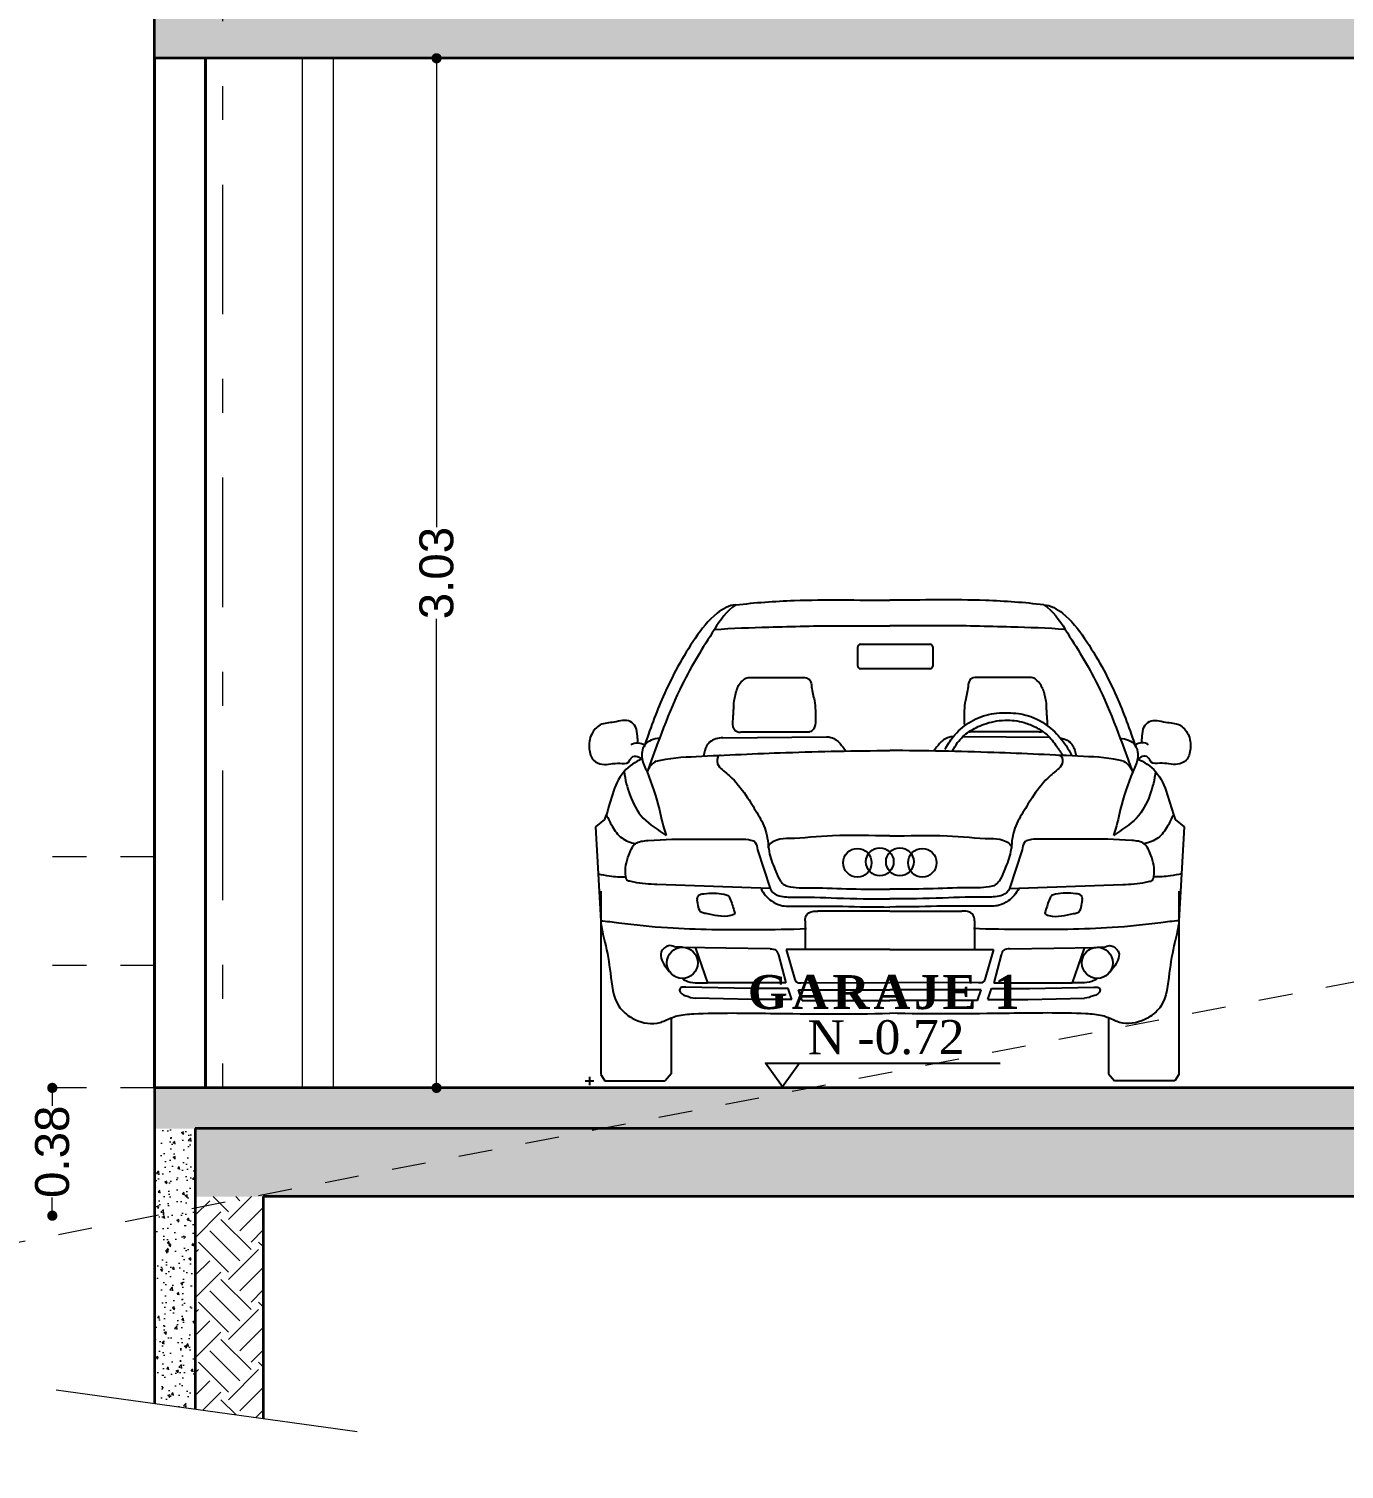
# Model space of a CAD drawing. Header units: inches. Extents: x 2908 to 3459, y -3172 to -55.
# Drawn here: x 3279.084 to 3282.956, y -254.873 to -250.634 of the extents above; entities that cross this region are included whole.
import ezdxf

# ---------------------------------------------------------------- set-up
doc = ezdxf.new("R2010")
doc.units = ezdxf.units.IN
doc.header["$MEASUREMENT"] = 0
doc.linetypes.add('ACAD_ISO03W100', pattern=[30, 12, -18])
doc.linetypes.add('DASHDOT', pattern=[25.4, 12.7, -6.35, 0, -6.35])
for name, color, linetype, lineweight in [('COLUMNAS', 1, 'Continuous', 35), ('COTA', 1, 'Continuous', 9), ('COTAS 01', 1, 'Continuous', 25), ('E-EJES', 1, 'DASHDOT', 5), ('LINEAS DE PROYECCIÒN', 74, 'ACAD_ISO03W100', 18), ('muros 2', 5, 'Continuous', 40), ('muros bajitos', 4, 'Continuous', 15)]:
    doc.layers.add(name, color=color, linetype=linetype, lineweight=lineweight)
for name, color, linetype in [('TEXTO', 4, 'Continuous'), ('WB_GUIA', 3, 'Continuous'), ('WB_VEHICULOS', 7, 'Continuous')]:
    doc.layers.add(name, color=color, linetype=linetype)
doc.styles.add('Arial new', font='arial.ttf')
doc.styles.add('CONSTRUCTORA', font='times.ttf', dxfattribs={"height": 0.3})
doc.dimstyles.new('GUS', dxfattribs={"dimtxt": 0.1, "dimasz": 0.03, "dimexe": 0.05, "dimexo": 0.05, "dimgap": 0.005, "dimtad": 0, "dimzin": 1, "dimdsep": 46, "dimtxsty": 'Arial new', "dimblk": 'DOT', "dimcen": 0.01, "dimse1": 1, "dimse2": 1, "dimclrd": 1, "dimclre": 252, "dimclrt": 1, "dimaunit": 1, "dimadec": 0, "dimazin": 2, "dimtfac": 1, "dimtmove": 0, "dimatfit": 2, "dimldrblk": 'ARCHTICK', "dimfxl": 1, "dimlwd": -1, "dimlwe": -1, "dimarcsym": 1})
pattern_1 = [(50, (0, 0), (0.0717260183, -0.0062752135), [0.0075, -0.0825]), (355, (0, 0), (-0.0138751334, 0.0752192134), [0.006, -0.066]), (100.4514, (0.00598, -0.00052), (0.0578509382, 0.0689439542), [0.006374019, -0.0701142112]), (46.1842, (0, 0.02), (0.1067241049, -0.0165519014), [0.01125, -0.12375]), (96.6356, (0.00889, 0.01862), (0.0934662706, 0.097411787), [0.0095610288, -0.1051713]), (351.1842, (0, 0.02), (0.0934661945, 0.09741186), [0.009, -0.099]), (21, (0.01, 0.015), (0.0596907052, -0.0402618891), [0.0075, -0.0825]), (326, (0.01, 0.015), (0.0243315332, 0.0725150045), [0.006, -0.066]), (71.4514, (0.014974, 0.011645), (0.0840222629, 0.0322530497), [0.006374019, -0.0701142112]), (37.5, (0, 0), (0.00121598553, 0.03328938538), [0, -0.0652, 0, -0.067, 0, -0.06625]), (7.5, (0, 0), (0.02630695374, 0.0394411712), [0, -0.0382, 0, -0.0637, 0, -0.02525]), (327.5, (-0.0223, 0), (0.05338224362, -0.00225548717), [0, -0.025, 0, -0.078, 0, -0.1035]), (317.5, (-0.0323, 0), (0.05831861693, 0.01001049823), [0, -0.0325, 0, -0.0518, 0, -0.0735])]

# ---------------------------------------------------------------- blocks, each defined once
blk = doc.blocks.new('AUTO FRONTAL')
at = {"layer": 'WB_GUIA', "color": 102}
for p, q in [((2171.2679, 1653.4778), (2171.2679, 1653.4528)), ((2171.2554, 1653.4653), (2171.2804, 1653.4653))]:
    blk.add_line(p, q, dxfattribs=at)
at = {"layer": 'WB_VEHICULOS', "color": 102}
for p, q in [((2172.0574, 1654.6864), (2172.0574, 1654.7426)), ((2172.0653, 1654.7506), (2172.2705, 1654.7506)), ((2172.2784, 1654.7426), (2172.2784, 1654.6864)), ((2172.2705, 1654.6784), (2172.0653, 1654.6784)), ((2171.7345, 1654.6524), (2171.8886, 1654.6524)), ((2172.569, 1654.6524), (2172.415, 1654.6524)), ((2171.7176, 1654.4927), (2171.9153, 1654.4927)), ((2172.586, 1654.4927), (2172.3883, 1654.4927)), ((2171.6606, 1654.4755), (2171.9652, 1654.4782)), ((2172.623, 1654.4757), (2172.3661, 1654.478)), ((2171.3119, 1654.2348), (2171.2853, 1654.2137)), ((2172.9917, 1654.2348), (2173.0183, 1654.2137)), ((2171.2853, 1654.2137), (2171.3007, 1653.9367)), ((2173.0183, 1654.2137), (2173.0029, 1653.9367)), ((2171.7627, 1654.1459), (2171.7992, 1654.032)), ((2172.5408, 1654.1459), (2172.5043, 1654.032)), ((2171.3007, 1654.0236), (2171.3007, 1653.4847)), ((2171.7992, 1654.032), (2171.4664, 1654.0434)), ((2172.5043, 1654.032), (2172.8372, 1654.0434)), ((2173.0029, 1654.0236), (2173.0029, 1653.4847)), ((2171.9023, 1653.9362), (2171.9023, 1653.8518)), ((2172.1518, 1653.9655), (2171.9397, 1653.9655)), ((2172.1518, 1653.9655), (2172.3639, 1653.9655)), ((2172.4013, 1653.9362), (2172.4013, 1653.8518)), ((2171.6694, 1653.8558), (2171.5447, 1653.8586)), ((2171.5802, 1653.8557), (2171.6154, 1653.754)), ((2171.7992, 1653.8543), (2171.6694, 1653.8558)), ((2172.1518, 1653.8518), (2171.847, 1653.8518)), ((2171.847, 1653.8518), (2171.8725, 1653.7639)), ((2172.1518, 1653.8518), (2172.4566, 1653.8518)), ((2172.4566, 1653.8518), (2172.4311, 1653.7639)), ((2172.5043, 1653.8543), (2172.6342, 1653.8558)), ((2172.6342, 1653.8558), (2172.7588, 1653.8586)), ((2172.7234, 1653.8557), (2172.6881, 1653.754)), ((2171.8237, 1653.8369), (2171.8455, 1653.754)), ((2172.4799, 1653.8369), (2172.458, 1653.754)), ((2171.7404, 1653.737), (2171.5513, 1653.7412)), ((2171.8455, 1653.754), (2171.6154, 1653.754)), ((2171.8525, 1653.737), (2171.7404, 1653.737)), ((2171.8632, 1653.7049), (2171.8525, 1653.737)), ((2171.8827, 1653.7337), (2172.1518, 1653.7337)), ((2171.8939, 1653.7026), (2171.8827, 1653.7337)), ((2171.8911, 1653.754), (2172.1518, 1653.7548)), ((2172.4125, 1653.754), (2172.1518, 1653.7548)), ((2172.4208, 1653.7337), (2172.1518, 1653.7337)), ((2172.4097, 1653.7026), (2172.4208, 1653.7337)), ((2172.4404, 1653.7049), (2172.4511, 1653.737)), ((2172.4511, 1653.737), (2172.5632, 1653.737)), ((2172.458, 1653.754), (2172.6881, 1653.754)), ((2172.5632, 1653.737), (2172.7523, 1653.7412)), ((2171.746, 1653.7049), (2171.5787, 1653.7092)), ((2171.8632, 1653.7049), (2171.746, 1653.7049)), ((2171.8939, 1653.7026), (2172.1518, 1653.7026)), ((2172.4097, 1653.7026), (2172.1518, 1653.7026)), ((2172.4404, 1653.7049), (2172.5576, 1653.7049)), ((2172.5576, 1653.7049), (2172.7249, 1653.7092)), ((2171.5079, 1653.6509), (2171.5079, 1653.4862)), ((2172.7956, 1653.6509), (2172.7956, 1653.4862)), ((2171.3007, 1653.4847), (2171.313, 1653.4653)), ((2171.5079, 1653.4862), (2171.4902, 1653.4653)), ((2172.7956, 1653.4862), (2172.8133, 1653.4653)), ((2173.0029, 1653.4847), (2172.9906, 1653.4653)), ((2171.313, 1653.4653), (2171.4902, 1653.4653)), ((2172.9906, 1653.4653), (2172.8133, 1653.4653))]:
    blk.add_line(p, q, dxfattribs=at)
for centre, major_axis, start_param, end_param in [((2172.0653, 1654.7426), (0, 0.00801), 0, 1.570796), ((2172.2705, 1654.7426), (0, 0.00801), -1.570796, 0), ((2172.0653, 1654.6864), (0, 0.00801), 1.570796, 3.141593), ((2172.2705, 1654.6864), (0, 0.00801), 3.141593, 4.712389), ((2172.0562, 1654.1075), (0, 0.0423), 4.712389, 10.995574), ((2172.1222, 1654.1103), (0, 0.0413), 4.712389, 10.995574), ((2172.1813, 1654.1103), (0, 0.0413), 4.712389, 10.995574), ((2172.2473, 1654.1075), (0, 0.0423), 4.712389, 10.995574), ((2171.541, 1653.8129), (0, 0.0461), -1.570796, 4.712389), ((2172.7625, 1653.8129), (0, 0.0461), -1.570796, 4.712389)]:
    blk.add_ellipse(centre, major_axis=major_axis, ratio=0.985583, start_param=start_param, end_param=end_param, dxfattribs=at)
for points, knots in [([(2171.6985, 1654.8665), (2171.7554, 1654.8732), (2171.9065, 1654.884), (2172.0578, 1654.8803), (2172.1518, 1654.8803)], [0, 0, 0, 0, 0.1718014, 0.4537492, 0.4537492, 0.4537492, 0.4537492]), ([(2172.6051, 1654.8665), (2172.5482, 1654.8732), (2172.3971, 1654.884), (2172.2458, 1654.8803), (2172.1518, 1654.8803)], [0, 0, 0, 0, 0.1718014, 0.4537492, 0.4537492, 0.4537492, 0.4537492]), ([(2171.6985, 1654.8665), (2171.6784, 1654.866), (2171.6294, 1654.8367), (2171.5581, 1654.7434), (2171.4857, 1654.6098), (2171.4454, 1654.4989), (2171.4286, 1654.4489)], [0, 0, 0, 0, 0.0601891, 0.1576359, 0.3505039, 0.5068541, 0.5068541, 0.5068541, 0.5068541]), ([(2171.6985, 1654.8665), (2171.6712, 1654.8498), (2171.6177, 1654.7671), (2171.5204, 1654.6103), (2171.4697, 1654.4615), (2171.437, 1654.3749)], [0, 0, 0, 0, 0.0954655, 0.2803949, 0.5547771, 0.5547771, 0.5547771, 0.5547771]), ([(2172.6051, 1654.8665), (2172.6251, 1654.866), (2172.6742, 1654.8367), (2172.7455, 1654.7434), (2172.8179, 1654.6098), (2172.8581, 1654.4989), (2172.875, 1654.4489)], [0, 0, 0, 0, 0.0601891, 0.1576359, 0.3505039, 0.5068541, 0.5068541, 0.5068541, 0.5068541]), ([(2172.6051, 1654.8665), (2172.6323, 1654.8498), (2172.6858, 1654.7671), (2172.7832, 1654.6103), (2172.8339, 1654.4615), (2172.8666, 1654.3749)], [0, 0, 0, 0, 0.0954655, 0.2803949, 0.5547771, 0.5547771, 0.5547771, 0.5547771]), ([(2171.6353, 1654.7939), (2171.6885, 1654.7984), (2171.8122, 1654.8012), (2171.9844, 1654.8066), (2172.1032, 1654.8045), (2172.1518, 1654.8045)], [0, 0, 0, 0, 0.1602553, 0.3709574, 0.5166785, 0.5166785, 0.5166785, 0.5166785]), ([(2172.6683, 1654.7939), (2172.615, 1654.7984), (2172.4913, 1654.8012), (2172.3192, 1654.8066), (2172.2004, 1654.8045), (2172.1518, 1654.8045)], [0, 0, 0, 0, 0.1602553, 0.3709574, 0.5166785, 0.5166785, 0.5166785, 0.5166785]), ([(2171.7016, 1654.619), (2171.6977, 1654.6073), (2171.6902, 1654.5807), (2171.6918, 1654.5435), (2171.6863, 1654.5135), (2171.6947, 1654.4972), (2171.7054, 1654.491), (2171.7131, 1654.4926), (2171.7176, 1654.4927)], [0, 0, 0, 0, 0.036683, 0.0803571, 0.1106049, 0.1229673, 0.1321338, 0.145492, 0.145492, 0.145492, 0.145492]), ([(2171.7016, 1654.619), (2171.7038, 1654.6237), (2171.7086, 1654.634), (2171.7196, 1654.6457), (2171.7296, 1654.6523), (2171.7345, 1654.6524)], [0, 0, 0, 0, 0.01512727, 0.03338977, 0.04812819, 0.04812819, 0.04812819, 0.04812819]), ([(2171.8886, 1654.6524), (2171.8945, 1654.6522), (2171.9046, 1654.6539), (2171.9202, 1654.6443), (2171.9213, 1654.6174), (2171.9326, 1654.5795), (2171.9342, 1654.5371), (2171.9319, 1654.5038), (2171.9204, 1654.4926), (2171.9153, 1654.4927)], [0, 0, 0, 0, 0.017833, 0.0294408, 0.0497292, 0.0905574, 0.1493816, 0.1731214, 0.1884376, 0.1884376, 0.1884376, 0.1884376]), ([(2172.415, 1654.6524), (2172.409, 1654.6522), (2172.399, 1654.6539), (2172.3834, 1654.6443), (2172.3822, 1654.6174), (2172.371, 1654.5795), (2172.3695, 1654.5403), (2172.3709, 1654.5154), (2172.3721, 1654.5107)], [0, 0, 0, 0, 0.45179, 0.745869, 1.259863, 2.294225, 3.784505, 4.146199, 4.146199, 4.146199, 4.146199]), ([(2172.602, 1654.619), (2172.5998, 1654.6237), (2172.595, 1654.634), (2172.5839, 1654.6457), (2172.5739, 1654.6523), (2172.569, 1654.6524)], [0, 0, 0, 0, 0.01512727, 0.03338977, 0.04812819, 0.04812819, 0.04812819, 0.04812819]), ([(2172.602, 1654.619), (2172.6059, 1654.6073), (2172.6133, 1654.5807), (2172.6118, 1654.5448), (2172.616, 1654.5204), (2172.6144, 1654.5117)], [0, 0, 0, 0, 0.929344, 2.035806, 2.7062, 2.7062, 2.7062, 2.7062]), ([(2171.4103, 1654.4603), (2171.4102, 1654.4669), (2171.4085, 1654.4826), (2171.407, 1654.5066), (2171.3818, 1654.5325), (2171.3418, 1654.5192), (2171.299, 1654.5191), (2171.2692, 1654.4853), (2171.2644, 1654.446), (2171.2737, 1654.4073), (2171.314, 1654.392), (2171.3453, 1654.4042), (2171.3835, 1654.3967), (2171.3894, 1654.4205), (2171.4098, 1654.4234), (2171.4178, 1654.4141), (2171.423, 1654.4133)], [0, 0, 0, 0, 0.0196918, 0.0469339, 0.0687702, 0.1165404, 0.1581289, 0.1948659, 0.237537, 0.2735027, 0.3011615, 0.3532, 0.3786345, 0.3957657, 0.4128505, 0.428549, 0.428549, 0.428549, 0.428549]), ([(2172.3136, 1654.4415), (2172.3217, 1654.4538), (2172.3398, 1654.4845), (2172.3832, 1654.5223), (2172.4425, 1654.5476), (2172.5059, 1654.5508), (2172.5732, 1654.5407), (2172.6296, 1654.5036), (2172.667, 1654.4601), (2172.6825, 1654.4325), (2172.6876, 1654.422)], [0, 0, 0, 0, 1.111135, 2.660995, 4.257463, 5.907866, 7.430432, 9.359443, 10.85602, 11.72811, 11.72811, 11.72811, 11.72811]), ([(2172.3354, 1654.4354), (2172.3405, 1654.4441), (2172.3531, 1654.4668), (2172.3846, 1654.4961), (2172.4326, 1654.5188), (2172.4883, 1654.5301), (2172.5412, 1654.5242), (2172.5827, 1654.5067), (2172.6177, 1654.4854), (2172.6402, 1654.4531), (2172.6552, 1654.4323), (2172.6615, 1654.4232)], [0.643017, 0.643017, 0.643017, 0.643017, 1.402629, 2.583728, 3.813932, 5.389278, 6.848739, 7.774605, 8.80308, 9.884391, 10.707911, 10.707911, 10.707911, 10.707911]), ([(2172.8932, 1654.4603), (2172.8934, 1654.4669), (2172.895, 1654.4826), (2172.8965, 1654.5066), (2172.9218, 1654.5325), (2172.9617, 1654.5192), (2173.0046, 1654.5191), (2173.0344, 1654.4853), (2173.0392, 1654.446), (2173.0299, 1654.4073), (2172.9896, 1654.392), (2172.9582, 1654.4042), (2172.92, 1654.3967), (2172.9142, 1654.4205), (2172.8937, 1654.4234), (2172.8858, 1654.4141), (2172.8806, 1654.4133)], [0, 0, 0, 0, 0.0196918, 0.0469339, 0.0687702, 0.1165404, 0.1581289, 0.1948659, 0.237537, 0.2735027, 0.3011615, 0.3532, 0.3786345, 0.3957657, 0.4128505, 0.428549, 0.428549, 0.428549, 0.428549]), ([(2172.6026, 1654.4938), (2172.6015, 1654.4933), (2172.5962, 1654.4914), (2172.5904, 1654.4926), (2172.586, 1654.4927)], [3.2602864, 3.2602864, 3.2602864, 3.2602864, 3.347542, 3.6859629, 3.6859629, 3.6859629, 3.6859629]), ([(2171.3907, 1654.4546), (2171.3951, 1654.4599), (2171.4111, 1654.4617), (2171.4247, 1654.4578), (2171.4301, 1654.4534)], [0, 0, 0, 0, 0.02044679, 0.04135512, 0.04135512, 0.04135512, 0.04135512]), ([(2171.4735, 1654.4731), (2171.4577, 1654.4735), (2171.4244, 1654.4605), (2171.4181, 1654.4115), (2171.432, 1654.3876), (2171.437, 1654.3749)], [0, 0, 0, 0, 0.047564, 0.0877206, 0.1283319, 0.1283319, 0.1283319, 0.1283319]), ([(2171.6606, 1654.4755), (2171.6534, 1654.4754), (2171.6394, 1654.4731), (2171.6219, 1654.4643), (2171.6122, 1654.4508), (2171.6065, 1654.4368), (2171.6042, 1654.4269), (2171.6032, 1654.4214)], [0, 0, 0, 0, 0.548928, 1.06378, 1.433579, 1.776931, 2.192959, 2.192959, 2.192959, 2.192959]), ([(2171.9652, 1654.4782), (2171.9697, 1654.4783), (2171.9798, 1654.4768), (2171.994, 1654.4702), (2172.0083, 1654.4557), (2172.0168, 1654.444), (2172.0221, 1654.4365)], [0, 0, 0, 0, 0.34141, 0.765221, 1.164188, 1.85785, 1.85785, 1.85785, 1.85785]), ([(2172.3384, 1654.4782), (2172.3339, 1654.4783), (2172.3238, 1654.4768), (2172.3096, 1654.4702), (2172.2953, 1654.4557), (2172.2868, 1654.444), (2172.2814, 1654.4365)], [0, 0, 0, 0, 0.34141, 0.765221, 1.164188, 1.85785, 1.85785, 1.85785, 1.85785]), ([(2172.6538, 1654.4745), (2172.6573, 1654.4739), (2172.6675, 1654.4714), (2172.6816, 1654.4643), (2172.6914, 1654.4508), (2172.6971, 1654.4368), (2172.6993, 1654.4269), (2172.7003, 1654.4214)], [0.275756, 0.275756, 0.275756, 0.275756, 0.548928, 1.06378, 1.433579, 1.776931, 2.192959, 2.192959, 2.192959, 2.192959]), ([(2172.83, 1654.4731), (2172.8459, 1654.4735), (2172.8792, 1654.4605), (2172.8854, 1654.4115), (2172.8716, 1654.3876), (2172.8666, 1654.3749)], [0, 0, 0, 0, 0.047564, 0.0877206, 0.1283319, 0.1283319, 0.1283319, 0.1283319]), ([(2172.9129, 1654.4546), (2172.9085, 1654.4599), (2172.8925, 1654.4617), (2172.8789, 1654.4578), (2172.8735, 1654.4534)], [0, 0, 0, 0, 0.02044679, 0.04135512, 0.04135512, 0.04135512, 0.04135512]), ([(2171.4226, 1654.4134), (2171.4028, 1654.4046), (2171.3392, 1654.3624), (2171.3304, 1654.282), (2171.3119, 1654.2348)], [0, 0, 0, 0, 0.0647936, 0.2151508, 0.2151508, 0.2151508, 0.2151508]), ([(2171.4637, 1654.4062), (2171.5019, 1654.4167), (2171.6308, 1654.4227), (2171.8593, 1654.4335), (2172.0497, 1654.4376), (2172.1518, 1654.4376)], [0, 0, 0, 0, 0.118801, 0.3830667, 0.6892102, 0.6892102, 0.6892102, 0.6892102]), ([(2171.6532, 1654.4237), (2171.6464, 1654.425), (2171.6391, 1654.4011), (2171.6589, 1654.38), (2171.6963, 1654.3516), (2171.731, 1654.3031), (2171.7644, 1654.2494), (2171.7934, 1654.1955), (2171.7932, 1654.1351), (2171.8135, 1654.0891), (2171.826, 1654.0573), (2171.8414, 1654.0399), (2171.8756, 1654.0328), (2171.9409, 1654.0347), (2172.0385, 1654.03), (2172.1138, 1654.0294), (2172.1518, 1654.0294)], [0, 0, 0, 0, 0.0207783, 0.0434063, 0.086193, 0.1600623, 0.2180782, 0.2752155, 0.3377244, 0.3914301, 0.422808, 0.438689, 0.4577892, 0.5238556, 0.6362427, 0.7500368, 0.7500368, 0.7500368, 0.7500368]), ([(2172.8399, 1654.4062), (2172.8017, 1654.4167), (2172.6728, 1654.4227), (2172.4443, 1654.4335), (2172.2538, 1654.4376), (2172.1518, 1654.4376)], [0, 0, 0, 0, 0.118801, 0.3830667, 0.6892102, 0.6892102, 0.6892102, 0.6892102]), ([(2172.6504, 1654.4237), (2172.6572, 1654.425), (2172.6645, 1654.4011), (2172.6446, 1654.38), (2172.6072, 1654.3516), (2172.5726, 1654.3031), (2172.5392, 1654.2494), (2172.5102, 1654.1955), (2172.5104, 1654.1351), (2172.4901, 1654.0891), (2172.4776, 1654.0573), (2172.4622, 1654.0399), (2172.428, 1654.0328), (2172.3627, 1654.0347), (2172.265, 1654.03), (2172.1897, 1654.0294), (2172.1518, 1654.0294)], [0, 0, 0, 0, 0.0207783, 0.0434063, 0.086193, 0.1600623, 0.2180782, 0.2752155, 0.3377244, 0.3914301, 0.422808, 0.438689, 0.4577892, 0.5238556, 0.6362427, 0.7500368, 0.7500368, 0.7500368, 0.7500368]), ([(2172.881, 1654.4134), (2172.9008, 1654.4046), (2172.9644, 1654.3624), (2172.9732, 1654.282), (2172.9917, 1654.2348)], [0, 0, 0, 0, 0.0647936, 0.2151508, 0.2151508, 0.2151508, 0.2151508]), ([(2171.3694, 1654.3757), (2171.3727, 1654.3525), (2171.3844, 1654.304), (2171.4213, 1654.2317), (2171.4703, 1654.2045), (2171.493, 1654.1878)], [0, 0, 0, 0, 0.0694197, 0.1474029, 0.2316362, 0.2316362, 0.2316362, 0.2316362]), ([(2171.437, 1654.3749), (2171.4519, 1654.3387), (2171.472, 1654.2765), (2171.4847, 1654.2124), (2171.493, 1654.1878)], [0, 0, 0, 0, 0.1158529, 0.1927663, 0.1927663, 0.1927663, 0.1927663]), ([(2172.9341, 1654.3757), (2172.9309, 1654.3525), (2172.9192, 1654.304), (2172.8823, 1654.2317), (2172.8333, 1654.2045), (2172.8105, 1654.1878)], [0, 0, 0, 0, 0.0694197, 0.1474029, 0.2316362, 0.2316362, 0.2316362, 0.2316362]), ([(2172.8666, 1654.3749), (2172.8517, 1654.3387), (2172.8316, 1654.2765), (2172.8188, 1654.2124), (2172.8105, 1654.1878)], [0, 0, 0, 0, 0.1158529, 0.1927663, 0.1927663, 0.1927663, 0.1927663]), ([(2171.317, 1654.249), (2171.3229, 1654.2376), (2171.3339, 1654.2125), (2171.3598, 1654.1772), (2171.3887, 1654.1663), (2171.4031, 1654.1636)], [0, 0, 0, 0, 0.0378212, 0.0816698, 0.12574, 0.12574, 0.12574, 0.12574]), ([(2172.9866, 1654.249), (2172.9807, 1654.2376), (2172.9696, 1654.2125), (2172.9438, 1654.1772), (2172.9149, 1654.1663), (2172.9004, 1654.1636)], [0, 0, 0, 0, 0.0378212, 0.0816698, 0.12574, 0.12574, 0.12574, 0.12574]), ([(2172.1518, 1654.1866), (2172.0956, 1654.1866), (2171.9976, 1654.1912), (2171.884, 1654.1784), (2171.821, 1654.1787), (2171.7932, 1654.162), (2171.7936, 1654.1504)], [0, 0, 0, 0, 0.1685572, 0.2965898, 0.3335188, 0.3679152, 0.3679152, 0.3679152, 0.3679152]), ([(2172.1518, 1654.1866), (2172.208, 1654.1866), (2172.306, 1654.1912), (2172.4195, 1654.1784), (2172.4826, 1654.1787), (2172.5104, 1654.162), (2172.5099, 1654.1504)], [0, 0, 0, 0, 0.1685572, 0.2965898, 0.3335188, 0.3679152, 0.3679152, 0.3679152, 0.3679152]), ([(2171.3821, 1654.0534), (2171.3773, 1654.054), (2171.3701, 1654.0882), (2171.379, 1654.12), (2171.3988, 1654.1697), (2171.5248, 1654.1804), (2171.632, 1654.176), (2171.7375, 1654.1775), (2171.7601, 1654.1675), (2171.7604, 1654.153), (2171.7627, 1654.1459)], [0, 0, 0, 0, 0.014448, 0.0781418, 0.1164324, 0.1541273, 0.4266135, 0.4576375, 0.4720932, 0.4942785, 0.4942785, 0.4942785, 0.4942785]), ([(2172.9214, 1654.0534), (2172.9262, 1654.054), (2172.9335, 1654.0882), (2172.9246, 1654.12), (2172.9047, 1654.1697), (2172.7788, 1654.1804), (2172.6716, 1654.176), (2172.5661, 1654.1775), (2172.5434, 1654.1675), (2172.5431, 1654.153), (2172.5408, 1654.1459)], [0, 0, 0, 0, 0.014448, 0.0781418, 0.1164324, 0.1541273, 0.4266135, 0.4576375, 0.4720932, 0.4942785, 0.4942785, 0.4942785, 0.4942785]), ([(2171.293, 1654.0752), (2171.3039, 1654.0727), (2171.331, 1654.0678), (2171.3587, 1654.0648), (2171.3751, 1654.0662)], [0, 0, 0, 0, 0.03352122, 0.08275528, 0.08275528, 0.08275528, 0.08275528]), ([(2173.0106, 1654.0752), (2172.9997, 1654.0727), (2172.9726, 1654.0678), (2172.9448, 1654.0648), (2172.9285, 1654.0662)], [0, 0, 0, 0, 0.03352122, 0.08275528, 0.08275528, 0.08275528, 0.08275528]), ([(2171.4664, 1654.0434), (2171.4438, 1654.0442), (2171.4155, 1654.0457), (2171.3878, 1654.0534), (2171.3821, 1654.0534)], [0, 0, 0, 0, 0.06777526, 0.08486003, 0.08486003, 0.08486003, 0.08486003]), ([(2171.7726, 1654.0308), (2171.7798, 1654.0168), (2171.7973, 1653.9965), (2171.8341, 1653.9783), (2171.9534, 1653.9826), (2172.0591, 1653.9773), (2172.1518, 1653.9773)], [0, 0, 0, 0, 0.0467422, 0.0762625, 0.1198892, 0.3979985, 0.3979985, 0.3979985, 0.3979985]), ([(2171.7992, 1654.032), (2171.8024, 1654.0229), (2171.8246, 1654.0061), (2171.8937, 1654.0074), (2172.0036, 1654.0031), (2172.0998, 1654.001), (2172.1518, 1654.001)], [0, 0, 0, 0, 0.0286932, 0.0725899, 0.2046333, 0.3605748, 0.3605748, 0.3605748, 0.3605748]), ([(2172.5043, 1654.032), (2172.5012, 1654.0229), (2172.479, 1654.0061), (2172.4099, 1654.0074), (2172.2999, 1654.0031), (2172.2038, 1654.001), (2172.1518, 1654.001)], [0, 0, 0, 0, 0.0286932, 0.0725899, 0.2046333, 0.3605748, 0.3605748, 0.3605748, 0.3605748]), ([(2172.531, 1654.0308), (2172.5237, 1654.0168), (2172.5063, 1653.9965), (2172.4695, 1653.9783), (2172.3502, 1653.9826), (2172.2445, 1653.9773), (2172.1518, 1653.9773)], [0, 0, 0, 0, 0.0467422, 0.0762625, 0.1198892, 0.3979985, 0.3979985, 0.3979985, 0.3979985]), ([(2172.8372, 1654.0434), (2172.8598, 1654.0442), (2172.8881, 1654.0457), (2172.9157, 1654.0534), (2172.9214, 1654.0534)], [0, 0, 0, 0, 0.06777526, 0.08486003, 0.08486003, 0.08486003, 0.08486003]), ([(2171.5858, 1653.9979), (2171.5837, 1654.0017), (2171.5878, 1654.0144), (2171.6199, 1654.0186), (2171.6475, 1654.019), (2171.6762, 1654.0124), (2171.6862, 1653.993), (2171.6892, 1653.9767), (2171.6974, 1653.9564), (2171.6584, 1653.943), (2171.6329, 1653.9563), (2171.5879, 1653.9602), (2171.5872, 1653.985), (2171.5844, 1653.9979)], [0, 0, 0, 0, 0.0129354, 0.0293715, 0.0897771, 0.1017748, 0.111895, 0.1505002, 0.1562851, 0.1695305, 0.2427746, 0.2557219, 0.2948095, 0.2948095, 0.2948095, 0.2948095]), ([(2172.7178, 1653.9979), (2172.7199, 1654.0017), (2172.7157, 1654.0144), (2172.6837, 1654.0186), (2172.656, 1654.019), (2172.6274, 1654.0124), (2172.6174, 1653.993), (2172.6144, 1653.9767), (2172.6062, 1653.9564), (2172.6451, 1653.943), (2172.6707, 1653.9563), (2172.7157, 1653.9602), (2172.7163, 1653.985), (2172.7192, 1653.9979)], [0, 0, 0, 0, 0.0129354, 0.0293715, 0.0897771, 0.1017748, 0.111895, 0.1505002, 0.1562851, 0.1695305, 0.2427746, 0.2557219, 0.2948095, 0.2948095, 0.2948095, 0.2948095]), ([(2171.3007, 1653.9367), (2171.3024, 1653.9154), (2171.3164, 1653.8645), (2171.3312, 1653.7816), (2171.3369, 1653.6972), (2171.3781, 1653.6588), (2171.4176, 1653.6372), (2171.4578, 1653.6287), (2171.4969, 1653.6465), (2171.5287, 1653.6602), (2171.6339, 1653.6668), (2171.8418, 1653.6636), (2172.0347, 1653.6614), (2172.1518, 1653.6644)], [0, 0, 0, 0, 0.063049, 0.154497, 0.253624, 0.296431, 0.314931, 0.3893, 0.405203, 0.443052, 0.492142, 0.718098, 1.069536, 1.069536, 1.069536, 1.069536]), ([(2171.3007, 1653.9367), (2171.3185, 1653.9357), (2171.3839, 1653.9266), (2171.5361, 1653.9111), (2171.7206, 1653.9105), (2171.8568, 1653.9117), (2171.906, 1653.9139)], [0, 0, 0, 0, 0.0536615, 0.1975957, 0.4588745, 0.6063632, 0.6063632, 0.6063632, 0.6063632]), ([(2171.9023, 1653.9362), (2171.9023, 1653.9407), (2171.9027, 1653.9519), (2171.9183, 1653.965), (2171.9322, 1653.9655), (2171.9397, 1653.9655)], [0, 0, 0, 0, 0.01314212, 0.03156243, 0.05389012, 0.05389012, 0.05389012, 0.05389012]), ([(2173.0029, 1653.9367), (2173.0012, 1653.9154), (2172.9872, 1653.8645), (2172.9724, 1653.7816), (2172.9667, 1653.6972), (2172.9255, 1653.6588), (2172.886, 1653.6372), (2172.8458, 1653.6287), (2172.8067, 1653.6465), (2172.7749, 1653.6602), (2172.6696, 1653.6668), (2172.4618, 1653.6636), (2172.2689, 1653.6614), (2172.1518, 1653.6644)], [0, 0, 0, 0, 0.063049, 0.154497, 0.253624, 0.296431, 0.314931, 0.3893, 0.405203, 0.443052, 0.492142, 0.718098, 1.069536, 1.069536, 1.069536, 1.069536]), ([(2172.4013, 1653.9362), (2172.4013, 1653.9407), (2172.4009, 1653.9519), (2172.3853, 1653.965), (2172.3713, 1653.9655), (2172.3639, 1653.9655)], [0, 0, 0, 0, 0.01314212, 0.03156243, 0.05389012, 0.05389012, 0.05389012, 0.05389012]), ([(2173.0029, 1653.9367), (2172.985, 1653.9357), (2172.9197, 1653.9266), (2172.7674, 1653.9111), (2172.583, 1653.9105), (2172.4467, 1653.9117), (2172.3976, 1653.9139)], [0, 0, 0, 0, 0.0536615, 0.1975957, 0.4588745, 0.6063632, 0.6063632, 0.6063632, 0.6063632]), ([(2171.541, 1653.859), (2171.5333, 1653.8591), (2171.5197, 1653.8585), (2171.5014, 1653.8662), (2171.4875, 1653.8567), (2171.4742, 1653.8433), (2171.4805, 1653.8194), (2171.4914, 1653.8001), (2171.5016, 1653.789), (2171.5061, 1653.7841)], [0, 0, 0, 0, 0.0233017, 0.0411942, 0.0538862, 0.0707293, 0.0936668, 0.1182238, 0.137989, 0.137989, 0.137989, 0.137989]), ([(2171.7992, 1653.8543), (2171.8052, 1653.8542), (2171.8179, 1653.8535), (2171.8224, 1653.8418), (2171.8237, 1653.8369)], [0, 0, 0, 0, 0.01790018, 0.03266252, 0.03266252, 0.03266252, 0.03266252]), ([(2172.5043, 1653.8543), (2172.4983, 1653.8542), (2172.4856, 1653.8535), (2172.4812, 1653.8418), (2172.4799, 1653.8369)], [0, 0, 0, 0, 0.01790018, 0.03266252, 0.03266252, 0.03266252, 0.03266252]), ([(2172.7625, 1653.859), (2172.7703, 1653.8591), (2172.7839, 1653.8585), (2172.8022, 1653.8662), (2172.816, 1653.8567), (2172.8294, 1653.8433), (2172.8231, 1653.8194), (2172.8121, 1653.8001), (2172.802, 1653.789), (2172.7974, 1653.7841)], [0, 0, 0, 0, 0.0233017, 0.0411942, 0.0538862, 0.0707293, 0.0936668, 0.1182238, 0.137989, 0.137989, 0.137989, 0.137989]), ([(2171.541, 1653.7668), (2171.5457, 1653.7628), (2171.5698, 1653.7522), (2171.596, 1653.754), (2171.6154, 1653.754)], [0, 0, 0, 0, 0.01814875, 0.07653035, 0.07653035, 0.07653035, 0.07653035]), ([(2172.7625, 1653.7668), (2172.7579, 1653.7628), (2172.7338, 1653.7522), (2172.7076, 1653.754), (2172.6881, 1653.754)], [0, 0, 0, 0, 0.01814875, 0.07653035, 0.07653035, 0.07653035, 0.07653035]), ([(2171.5513, 1653.7412), (2171.5468, 1653.7413), (2171.5381, 1653.7442), (2171.5318, 1653.7337), (2171.5349, 1653.7267), (2171.5405, 1653.7195), (2171.5566, 1653.7146), (2171.5696, 1653.7093), (2171.5787, 1653.7092)], [0, 0, 0, 0, 0.01349606, 0.02266249, 0.0285403, 0.03514669, 0.04950226, 0.07679962, 0.07679962, 0.07679962, 0.07679962]), ([(2171.8725, 1653.7639), (2171.8734, 1653.7607), (2171.8781, 1653.7532), (2171.8867, 1653.754), (2171.8911, 1653.754)], [0, 0, 0, 0, 0.00967169, 0.02282663, 0.02282663, 0.02282663, 0.02282663]), ([(2172.4311, 1653.7639), (2172.4302, 1653.7607), (2172.4255, 1653.7532), (2172.4168, 1653.754), (2172.4125, 1653.754)], [0, 0, 0, 0, 0.00967169, 0.02282663, 0.02282663, 0.02282663, 0.02282663]), ([(2172.7523, 1653.7412), (2172.7568, 1653.7413), (2172.7654, 1653.7442), (2172.7718, 1653.7337), (2172.7687, 1653.7267), (2172.763, 1653.7195), (2172.747, 1653.7146), (2172.734, 1653.7093), (2172.7249, 1653.7092)], [0, 0, 0, 0, 0.01349606, 0.02266249, 0.0285403, 0.03514669, 0.04950226, 0.07679962, 0.07679962, 0.07679962, 0.07679962])]:
    blk.add_open_spline(points, degree=3, knots=knots, dxfattribs=at)
for points in [[(2172.3849, 1654.4933), (2172.386, 1654.4929), (2172.3871, 1654.4926), (2172.3883, 1654.4927)], [(2171.4637, 1654.4062), (2171.4513, 1654.4004), (2171.4421, 1654.3876), (2171.437, 1654.3749)], [(2172.8399, 1654.4062), (2172.8522, 1654.4004), (2172.8614, 1654.3876), (2172.8666, 1654.3749)]]:
    blk.add_open_spline(points, degree=3, dxfattribs=at)
blk = doc.blocks.new('_Dot')
at = {"color": 0, "linetype": 'ByBlock', "lineweight": -2}
blk.add_line((-0.5, 0), (-1, 0), dxfattribs=at)
at = {"color": 0, "linetype": 'ByBlock', "const_width": 0.5}
blk.add_lwpolyline([(-0.25, 0, 1), (0.25, 0, 1)], format="xyb", close=True, dxfattribs=at)
blk = doc.blocks.new('*D4704')
at = {"layer": 'COTA', "color": 1, "linetype": 'Continuous', "transparency": 16777216}
for p, q in [((3279.1532, -253.7812), (3279.1532, -253.8042)), ((3279.1532, -254.0973), (3279.1532, -254.0742))]:
    blk.add_line(p, q, dxfattribs=at)
at = {"layer": 'Defpoints', "color": 0, "transparency": 16777216}
for p in [(3279.4538, -253.7512), (3279.1532, -254.1273), (3279.4538, -254.1273, -7.182)]:
    blk.add_point(p, dxfattribs=at)
at = {"layer": 'COTA', "color": 1, "transparency": 16777216, "xscale": 0.03, "yscale": 0.03, "zscale": 0.03}
for p, rotation in [((3279.1532, -253.7512), 90), ((3279.1532, -254.1273), 270)]:
    blk.add_blockref('_Dot', p, dxfattribs=dict(at, rotation=rotation))
at = {"layer": 'COTA', "color": 1, "transparency": 16777216, "insert": (3279.1532, -253.9392), "char_height": 0.1, "attachment_point": 5, "rotation": 90, "style": 'Arial new'}
blk.add_mtext('0.38', dxfattribs=at)
blk = doc.blocks.new('_ArchTick')
at = {"color": 0, "linetype": 'ByBlock', "const_width": 0.15}
blk.add_lwpolyline([(-0.5, -0.5), (0.5, 0.5)], dxfattribs=at)
blk = doc.blocks.new('*D4757')
at = {"layer": 'COTA', "color": 1, "linetype": 'Continuous', "transparency": 16777216}
for p, q in [((3280.2843, -250.7512), (3280.2843, -252.1013)), ((3280.2843, -253.7212), (3280.2843, -252.371))]:
    blk.add_line(p, q, dxfattribs=at)
at = {"layer": 'Defpoints', "color": 0, "transparency": 16777216}
for p in [(3279.9805, -250.7212), (3280.2843, -250.7212), (3279.9805, -253.7512)]:
    blk.add_point(p, dxfattribs=at)
at = {"layer": 'COTA', "color": 1, "transparency": 16777216, "xscale": 0.03, "yscale": 0.03, "zscale": 0.03}
for p, rotation in [((3280.2843, -250.7212), 90), ((3280.2843, -253.7512), 270)]:
    blk.add_blockref('_Dot', p, dxfattribs=dict(at, rotation=rotation))
at = {"layer": 'COTA', "color": 1, "transparency": 16777216, "insert": (3280.2843, -252.2362), "char_height": 0.1, "attachment_point": 5, "rotation": 90, "style": 'Arial new'}
blk.add_mtext('3.03', dxfattribs=at)

msp = doc.modelspace()

# ---------------------------------------------------------------- hatches: boundary and pattern name
at = {"layer": 'COTA'}
h = msp.add_hatch(dxfattribs=at)
h.set_pattern_fill('EARTH', color=256, scale=0.5, angle=45, style=0)
h.set_pattern_definition([(45, (0, 18.1497), (1e-17, 0.1767766953), [0.125, -0.125]), (45, (-0.03315, 18.18285), (1e-17, 0.1767766953), [0.125, -0.125]), (45, (-0.06629, 18.21599), (1e-17, 0.1767766953), [0.125, -0.125]), (135, (-0.06629, 18.23809), (-0.1767766953, 3e-17), [0.125, -0.125]), (135, (-0.03315, 18.27123), (-0.1767766953, 3e-17), [0.125, -0.125]), (135, (1e-17, 18.30438), (-0.1767766953, 3e-17), [0.125, -0.125])])
h.paths.add_polyline_path([(3279.5738, -253.8712), (3279.5738, -254.0712), (3283.6423, -254.0712), (3283.6423, -253.8912), (3283.9423, -253.8912), (3283.9423, -253.7112), (3287.0425, -253.7112), (3287.0425, -253.3912), (3290.9234, -253.3912), (3294.1051, -249.1543), (3293.855, -249.1543), (3290.8235, -253.1912), (3286.8425, -253.1912), (3286.8425, -253.5112), (3283.7423, -253.5112), (3283.7423, -253.6912), (3283.4423, -253.6912), (3283.4423, -253.8712)])
at = {"layer": 'COTA', "lineweight": 9}
h = msp.add_hatch(dxfattribs=at)
h.set_pattern_fill('AR-CONC', color=256, scale=0.01, style=0)
h.set_pattern_definition(pattern_1)
edge = h.paths.add_edge_path()
edge.add_line((3286.8725, -250.7212), (3286.8725, -250.3712))
edge.add_line((3286.8725, -250.3712), (3282.0252, -250.3712))
edge.add_spline(control_points=[(3282.0252, -250.3712), (3282.0269, -250.372), (3282.0287, -250.3729), (3282.0305, -250.3738)], knot_values=[0, 0, 0, 0, 0.025333, 0.025333, 0.025333, 0.025333], degree=3, periodic=0)
edge.add_line((3282.0305, -250.3738), (3281.7385, -250.3738))
edge.add_spline(control_points=[(3281.7385, -250.3738), (3281.7398, -250.3729), (3281.7412, -250.372), (3281.7425, -250.3712)], knot_values=[2.974667, 2.974667, 2.974667, 2.974667, 3, 3, 3, 3], degree=3, periodic=0)
edge.add_line((3281.7425, -250.3712), (3281.3673, -250.3712))
edge.add_spline(control_points=[(3281.3673, -250.3712), (3281.369, -250.372), (3281.3707, -250.3729), (3281.3725, -250.3738)], knot_values=[0, 0, 0, 0, 0.025333, 0.025333, 0.025333, 0.025333], degree=3, periodic=0)
edge.add_line((3281.3725, -250.3738), (3281.0805, -250.3738))
edge.add_spline(control_points=[(3281.0805, -250.3738), (3281.0819, -250.3729), (3281.0833, -250.372), (3281.0846, -250.3712)], knot_values=[2.974667, 2.974667, 2.974667, 2.974667, 3, 3, 3, 3], degree=3, periodic=0)
edge.add_line((3281.0846, -250.3712), (3280.2814, -250.3712))
edge.add_line((3280.2814, -250.3712), (3280.2814, -250.3713))
edge.add_line((3280.2814, -250.3713), (3279.6914, -250.3713))
edge.add_line((3279.6914, -250.3713), (3279.6914, -250.3712))
edge.add_line((3279.6914, -250.3712), (3279.4538, -250.3712))
edge.add_line((3279.4538, -250.3712), (3279.4538, -250.7212))
edge.add_line((3279.4538, -250.7212), (3286.8725, -250.7212))
h.paths.add_polyline_path([(3290.3373, -250.7212), (3290.3373, -250.3712), (3289.0725, -250.3712), (3289.0725, -250.7212)])
h = msp.add_hatch(dxfattribs=at)
h.set_pattern_fill('AR-CONC', color=256, scale=0.01, style=0)
h.set_pattern_definition([(50, (0, 6.97389), (0.0717260183, -0.0062752135), [0.0075, -0.0825]), (355, (0, 6.97389), (-0.0138751334, 0.0752192134), [0.006, -0.066]), (100.4514, (0.00598, 6.97337), (0.0578509382, 0.0689439542), [0.006374019, -0.0701142112]), (46.1842, (0, 6.99389), (0.1067241049, -0.0165519014), [0.01125, -0.12375]), (96.6356, (0.00889, 6.99251), (0.0934662706, 0.097411787), [0.0095610288, -0.1051713]), (351.1842, (0, 6.99389), (0.0934661945, 0.09741186), [0.009, -0.099]), (21, (0.01, 6.98889), (0.0596907052, -0.0402618891), [0.0075, -0.0825]), (326, (0.01, 6.98889), (0.0243315332, 0.0725150045), [0.006, -0.066]), (71.4514, (0.014974, 6.985536), (0.0840222629, 0.0322530497), [0.006374019, -0.0701142112]), (37.5, (0, 6.97389), (0.00121598553, 0.03328938538), [0, -0.0652, 0, -0.067, 0, -0.06625]), (7.5, (0, 6.97389), (0.02630695374, 0.0394411712), [0, -0.0382, 0, -0.0637, 0, -0.02525]), (327.5, (-0.0223, 6.97389), (0.05338224362, -0.00225548717), [0, -0.025, 0, -0.078, 0, -0.1035]), (317.5, (-0.0323, 6.97389), (0.05831861693, 0.01001049823), [0, -0.0325, 0, -0.0518, 0, -0.0735])])
h.paths.add_polyline_path([(3279.4538, -253.7512), (3279.4538, -253.8712), (3283.4423, -253.8712), (3283.4423, -253.6912), (3283.7423, -253.6912), (3283.7423, -253.5112), (3286.8425, -253.5112), (3286.8425, -253.1912), (3290.3373, -253.1911), (3290.3373, -253.0712), (3286.7225, -253.0712), (3286.7225, -253.3912), (3283.6223, -253.3912), (3283.6223, -253.5712), (3283.3223, -253.5712), (3283.3223, -253.7512)])
at = {"layer": 'COTA'}
h = msp.add_hatch(dxfattribs=at)
h.set_pattern_fill('AR-CONC', color=256, scale=0.01, style=0)
h.set_pattern_definition(pattern_1)
h.paths.add_polyline_path([(3279.5738, -253.8712), (3279.4538, -253.8712), (3279.4538, -254.0712), (3279.5738, -254.0712)])
h.paths.add_polyline_path([(3279.5738, -254.0712), (3279.4538, -254.0712), (3279.4538, -254.1273), (3279.5738, -254.1039)])
h.paths.add_polyline_path([(3279.5738, -254.1039), (3279.4538, -254.1273), (3279.4538, -254.6802), (3279.5738, -254.6967)])
h = msp.add_hatch(dxfattribs=at)
h.set_pattern_fill('EARTH', color=256, scale=0.5, angle=45, style=0)
h.paths.add_polyline_path([(3279.7415, -254.0712), (3279.5738, -254.0712), (3279.5738, -254.1039)], flags=17)
h.paths.add_polyline_path([(3279.7738, -254.0712), (3279.7415, -254.0712), (3279.5738, -254.1039), (3279.5738, -254.6967), (3279.7738, -254.7244)])

# ---------------------------------------------------------------- linework, layer by layer
at = {"layer": 'COLUMNAS'}
for p, q in [((3279.4538, -250.7212, -7.182), (3279.4538, -250.3712, -7.182)), ((3286.8725, -250.7212), (3279.4538, -250.7212)), ((3283.3223, -253.7512), (3279.4538, -253.7512)), ((3279.4538, -253.7512, -7.182), (3279.4538, -254.6802, -7.182)), ((3283.4423, -253.8712), (3279.5738, -253.8712)), ((3279.5738, -253.8712, -7.182), (3279.5738, -254.6967, -7.182)), ((3279.55, -254.0712), (3279.5492, -254.0712)), ((3283.6423, -254.0712), (3279.7738, -254.0712)), ((3279.7738, -254.0712, -7.182), (3279.7738, -254.7244, -7.182))]:
    msp.add_line(p, q, dxfattribs=at)
at = {"layer": 'COTA'}
msp.add_line((3279.1643, -254.6402), (3280.0506, -254.7626), dxfattribs=at)
at = {"layer": 'E-EJES', "ltscale": 0.03}
msp.add_line((3279.6539, -236.4393, 7.2055), (3279.6539, -253.7512, 5.0927), dxfattribs=at)
at = {"layer": 'LINEAS DE PROYECCIÒN', "ltscale": 0.003}
for p, q in [((3277.4049, -254.5268), (3303.1253, -249.5113)), ((3279.4538, -253.0712), (3278.0036, -253.0712)), ((3279.4538, -253.3912), (3277.9934, -253.3912)), ((3279.4538, -253.7512), (3277.9934, -253.7512))]:
    msp.add_line(p, q, dxfattribs=at)
at = {"layer": 'muros 2'}
for p, q in [((3279.4538, -253.7512, -7.182), (3279.4538, -250.7212, -7.182)), ((3279.6038, -253.7512, -7.182), (3279.6038, -250.7212, -7.182))]:
    msp.add_line(p, q, dxfattribs=at)
at = {"layer": 'muros bajitos'}
for p, q in [((3279.8892, -253.7512), (3279.8892, -250.7212)), ((3279.9805, -253.7512), (3279.9805, -250.7212))]:
    msp.add_line(p, q, dxfattribs=at)
at = {"layer": 'TEXTO', "ltscale": 0.008, "elevation": 1.031}
msp.add_lwpolyline([(3281.3522, -253.6783), (3281.3021, -253.7483), (3281.2522, -253.6783), (3281.943, -253.6783)], dxfattribs=at)

# ---------------------------------------------------------------- block references
at = {"color": 102, "linetype": 'ACAD_ISO03W100'}
msp.add_blockref('AUTO FRONTAL', (1109.4667, -1907.1962), dxfattribs=at)

# ---------------------------------------------------------------- texts
at = {"layer": 'COTAS 01', "insert": (3281.3765, -253.5526, 1.031), "char_height": 0.1, "attachment_point": 1, "rotation": 0.1474, "style": 'CONSTRUCTORA'}
msp.add_mtext_dynamic_manual_height_columns('N -0.72', width=0.828029, gutter_width=0.5, heights=[0], dxfattribs=at)
at = {"layer": 'TEXTO', "insert": (3281.2007, -253.4192, 1.031), "char_height": 0.1, "width": 2.362761, "attachment_point": 1, "rotation": 359.9982, "style": 'CONSTRUCTORA'}
msp.add_mtext('{\\fTimes New Roman|b1|i0|c0|p18;\\T1.1;GARAJE 1}', dxfattribs=at)

# ---------------------------------------------------------------- dimensions: what is measured, and where the dimension line sits
at = {"layer": 'COTA'}
for base, p1, p2, picture, middle in [((3280.2843, -250.7212), (3279.9805, -253.7512), (3279.9805, -250.7212), '*D4757', (3280.2843, -252.2362)), ((3279.1532, -254.1273), (3279.4538, -253.7512), (3279.4538, -254.1273, -7.182), '*D4704', (3279.1532, -253.9392))]:
    dim = msp.add_linear_dim(base=base, p1=p1, p2=p2, angle=90, dimstyle='GUS', dxfattribs=at)
    dim.commit()
    dim.dimension.update_dxf_attribs({"geometry": picture, "text_midpoint": middle})

doc.saveas('drawing.dxf')
